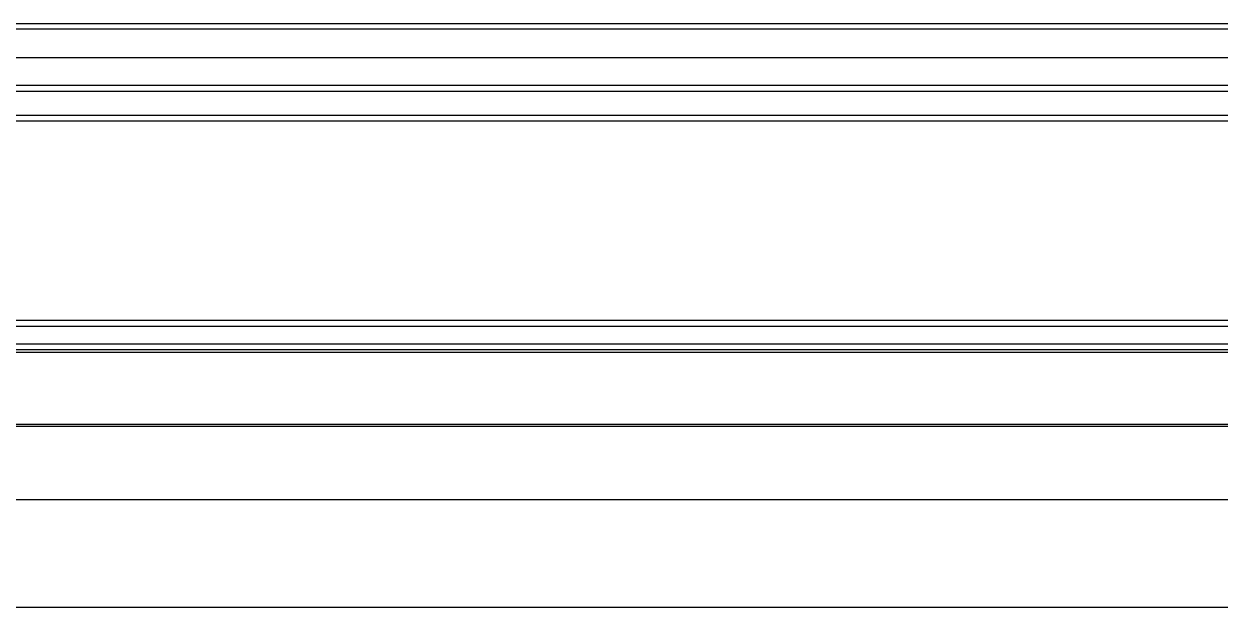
# Model space of a CAD drawing. Header units: millimetres. Extents: x 361 to 5577, y 463 to 3774.
# Drawn here: x 3679.3 to 3879.3, y 463 to 560.6 of the extents above; entities that cross this region are included whole.
import ezdxf

# ---------------------------------------------------------------- set-up
doc = ezdxf.new("R2010")
doc.units = ezdxf.units.MM
doc.header["$LTSCALE"] = 330
doc.layers.get('0').update_dxf_attribs({"linetype": 'CONTINUOUS'})
doc.layers.add('ASSI', color=7, linetype='CONTINUOUS')
doc.layers.add('GEOM', color=7, linetype='CONTINUOUS')

msp = doc.modelspace()

# ---------------------------------------------------------------- linework, layer by layer
at = {"color": 9, "linetype": 'Continuous'}
for p, q in [((4078.33, 560.56), (3280.13, 560.56)), ((3333.14, 554.96), (4025.32, 554.96)), ((4013.71, 549.26), (3344.74, 549.26)), ((4013.71, 545.26), (3344.74, 545.26)), ((3280.23, 510.01), (4078.23, 510.01)), ((4078.23, 507.01), (3280.23, 507.01))]:
    msp.add_line(p, q, dxfattribs=at)
at = {"color": 7, "linetype": 'Continuous'}
for p, q in [((4078.33, 559.66), (3280.13, 559.66)), ((4013.81, 550.26), (3344.64, 550.26)), ((4013.71, 544.26), (3344.74, 544.26)), ((3281.23, 511.01), (4077.23, 511.01)), ((4077.23, 506.01), (3281.23, 506.01)), ((3527.88, 493.29), (3965.65, 493.29))]:
    msp.add_line(p, q, dxfattribs=at)
at = {"layer": 'ASSI', "color": 7, "linetype": 'Continuous'}
for p, q in [((3329.75, 481.01), (4028.7, 481.01)), ((3320.23, 463.01), (4038.23, 463.01))]:
    msp.add_line(p, q, dxfattribs=at)
at = {"layer": 'GEOM', "color": 9, "linetype": 'Continuous'}
for p, q in [((4038.23, 505.59), (3523.72, 505.59)), ((3528.1, 493.59), (3966.42, 493.59))]:
    msp.add_line(p, q, dxfattribs=at)

doc.saveas('drawing.dxf')
